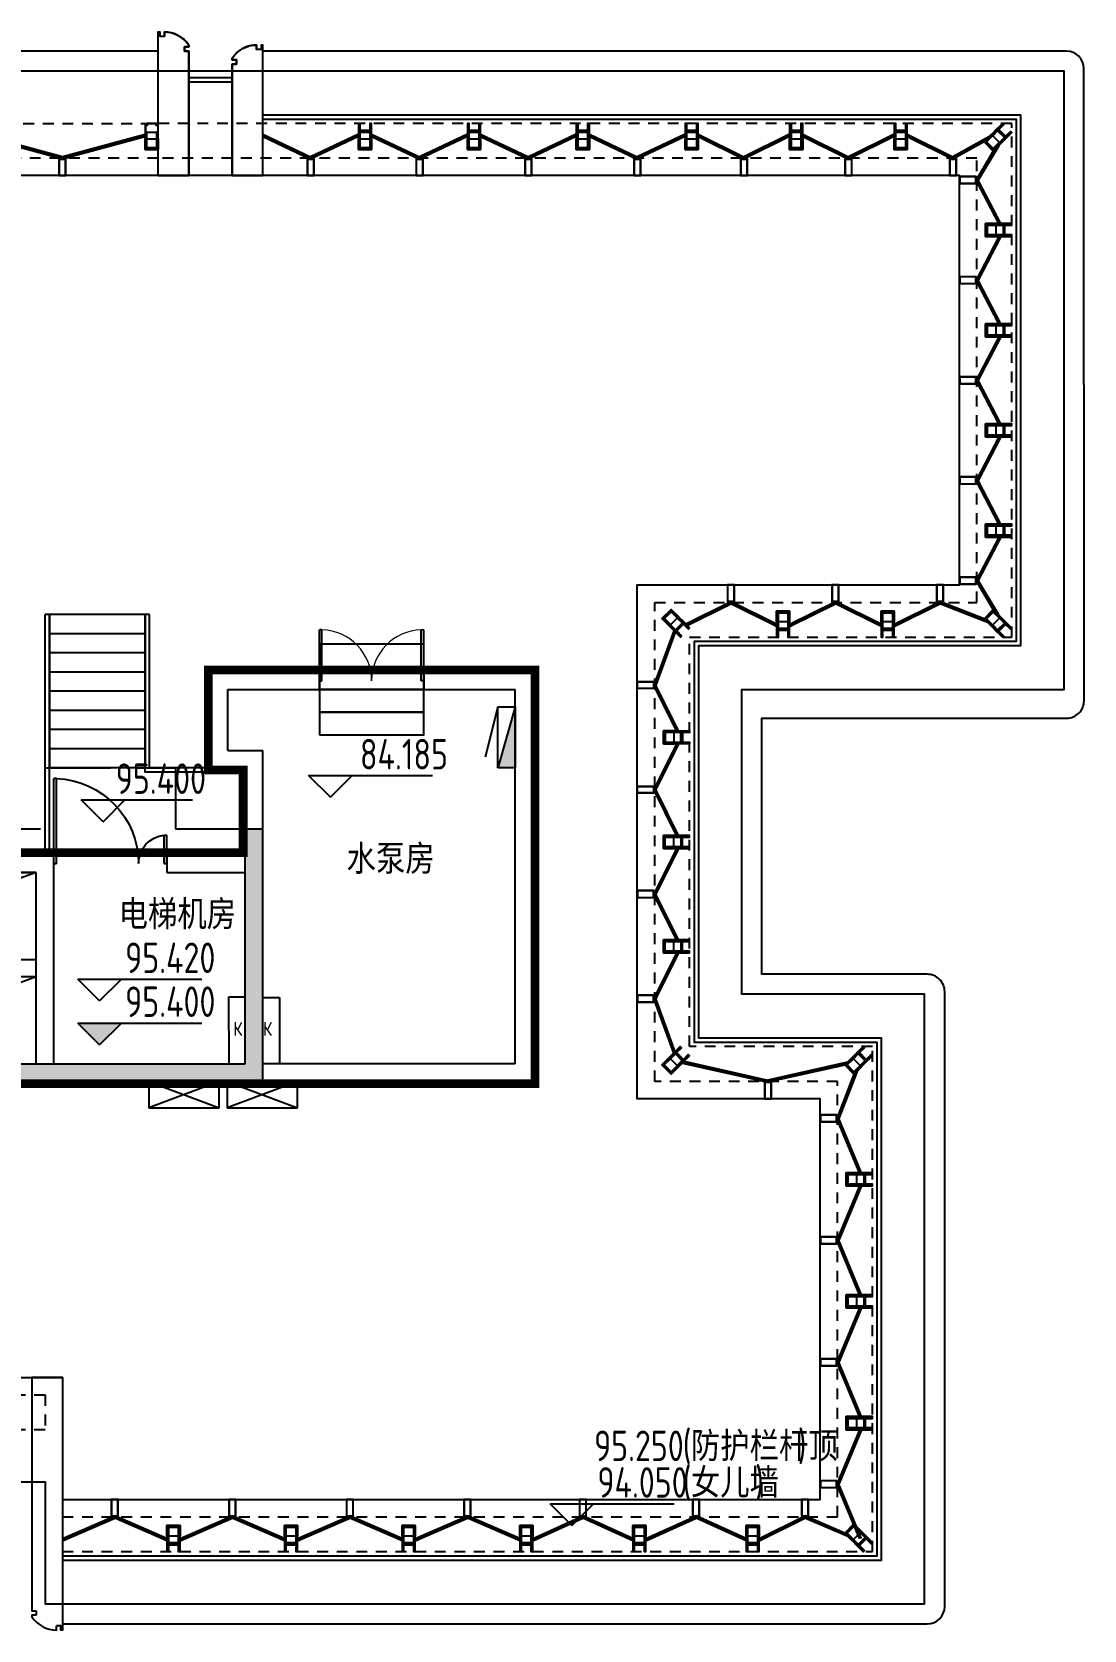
# Model space of a CAD drawing. Extents: x 512858 to 514372, y -232486 to -231710.
# Drawn here: x 513800.7 to 513812.78, y -231914.33 to -231895.98 of the extents above; entities that cross this region are included whole.
import ezdxf

# ---------------------------------------------------------------- set-up
doc = ezdxf.new("R2010")
doc.units = 0
doc.header["$LTSCALE"] = 1000
for name, pattern in [('$0$CONTINOUS', [0]), ('$0$DASH', [0.35, 0.25, -0.1]), ('2#HXT-RF$0$CONTINOUS', [0]), ('2#HXT-RF$0$DASH', [0.35, 0.25, -0.1]), ('CACHE2', [0.1875, 0.125, -0.0625]), ('DASH', [0.35, 0.25, -0.1])]:
    doc.linetypes.add(name, pattern=pattern)
doc.layers.get('0').update_dxf_attribs({"color": 252})
for name, color, linetype in [('$0$A-STAIR', 32, 'Continuous'), ('$0$建-空调', 252, '$0$DASH'), ('2#HXT-RF$0$A-ANNO-100-SYMB', 252, 'Continuous'), ('2#HXT-RF$0$A-ANNO-100-TXT', 252, 'Continuous'), ('2#HXT-RF$0$A-FIRE-DOOR', 252, 'Continuous'), ('2#HXT-RF$0$A-HOLE-E', 252, 'Continuous'), ('2#HXT-RF$0$A-PATT-COLU', 252, 'Continuous'), ('2#HXT-RF$0$A-STAIR', 252, 'Continuous'), ('2#HXT-RF$0$A-STR-CONC-B', 252, 'Continuous'), ('2#HXT-RF$0$A-WALL-S', 252, 'Continuous'), ('2#HXT-RF$0$A-WINDOW', 252, 'Continuous'), ('2#HXT-RF$0$AA-DOOR_FIRE_TEXT', 252, 'Continuous'), ('2#HXT-RF$0$建-空调', 252, '2#HXT-RF$0$DASH'), ('6#-造型-1F（实施版）金属型材-METAL-S', 253, 'Continuous'), ('6#-造型-1F（实施版）门窗', 253, 'Continuous'), ('6#-造型-银白色铝板', 252, 'Continuous'), ('A-ANNO-100-DIM-E', 253, 'Continuous'), ('A-ANNO-100-TXT', 252, 'Continuous'), ('A-DOOR', 252, 'Continuous'), ('A-METAL-E', 253, 'Continuous'), ('A-STR-CONC-E', 253, 'Continuous'), ('A-STR-CONC-H', 253, 'Continuous'), ('A-WALL-S', 252, 'Continuous'), ('AA-家具', 253, 'DASH'), ('PUB_DIM', 252, 'Continuous'), ('PUB_TEXT', 252, 'Continuous'), ('线脚', 253, 'Continuous')]:
    doc.layers.add(name, color=color, linetype=linetype)
doc.layers.add('P-FIRE-FH', color=252, linetype='Continuous', lineweight=25)
doc.layers.add('面积-计容-住宅-1', color=1, linetype='Continuous', lineweight=0)
doc.styles.add('$0$DIM_FONT', font='romand.shx', dxfattribs={"width": 0.7, "bigfont": 'hzfs.shx'})
doc.styles.add('2#HXT-RF$0$DIM_FONT', font='romand.shx', dxfattribs={"width": 0.7, "bigfont": 'hzfs.shx'})
doc.styles.add('2#HXT-RF$0$STANDARD', font='GBENOR', dxfattribs={"bigfont": 'GBCBIG'})
doc.styles.add('TYDG_02', font='TSSDENG.shx', dxfattribs={"width": 0.8, "bigfont": 'hztxt.shx'})

# ---------------------------------------------------------------- blocks, each defined once
blk = doc.blocks.new('2新462#HXT-RF$0$$TWTSYS$00000508')
for p, q in [((-0.5, 0.5), (0.324, 1.224)), ((-0.5, 0.5), (-0.5, -0.5)), ((-0.5, -0.5), (0.5, 0.5)), ((0.5, 0.5), (-0.5, 0.5)), ((0.5, -0.5), (0.5, 0.5)), ((-0.5, -0.5), (0.5, -0.5))]:
    blk.add_line(p, q)
blk.add_solid([(0.5, -0.5), (0.5, 0.5), (-0.5, -0.5)])
blk = doc.blocks.new('2新442#HXT-RF$0$$DorLib2D$00000225')
at = {"color": 0}
for p, q in [((0.475, -0.001), (0.475, 0.752)), ((0.475, 0.752), (0.5, 0.752)), ((0.5, -0.001), (0.5, 0.752)), ((-0.5, 0), (-0.5, 0.252)), ((-0.475, 0.252), (-0.5, 0.252)), ((-0.475, 0), (-0.475, 0.252)), ((-0.475, 0), (-0.5, 0)), ((0.475, -0.001), (0.5, -0.001))]:
    blk.add_line(p, q, dxfattribs=at)
for centre, radius, start, end in [((0.505, -0.002), 0.755, 92.2493, 179.7238), ((-0.501, 0.003), 0.251, 359.7899, 84.0974)]:
    blk.add_arc(centre, radius, start, end, dxfattribs=at)
blk = doc.blocks.new('2新432#HXT-RF$0$$DorLib2D$00000001')
for p, q in [((0.45, 0.975), (0.5, 0.975)), ((0.45, 0), (0.45, 0.975)), ((0.5, 0), (0.5, 0.975)), ((0.5, 0), (0.45, 0))]:
    blk.add_line(p, q)
at = {"lineweight": 13}
blk.add_arc((0.475, 0), 0.975, 91.4693, 180, dxfattribs=at)
blk = doc.blocks.new('2新472#HXT-RF$0$$WINLIB2D$00000001')
at = {"color": 0}
for points in [[(-0.5, 0.5), (-0.5, -0.5)], [(-0.5, 0.5), (0.5, 0.5)], [(0.5, -0.5), (0.5, 0.5)], [(0.5, 0.167), (-0.5, 0.167)], [(0.5, -0.167), (-0.5, -0.167)], [(-0.5, -0.5), (0.5, -0.5)]]:
    blk.add_lwpolyline(points, dxfattribs=at)
blk = doc.blocks.new('2新452#HXT-RF$0$$DorLib2D$00000231')
at = {"color": 0}
for p, q in [((-0.5, 0), (-0.25, 0.433)), ((0.5, 0), (0.25, 0.433))]:
    blk.add_line(p, q, dxfattribs=at)
for centre, start, end in [((-0.5, 0), 0, 60), ((0.5, 0), 120, 180)]:
    blk.add_arc(centre, 0.5, start, end, dxfattribs=at)
blk = doc.blocks.new('2新422#HXT-RF')
at = {"layer": '2#HXT-RF$0$A-PATT-COLU'}
for points in [[(-54712, -20698), (-54712, -20898), (-52412, -20898), (-52412, -20698)], [(-52412, -20698), (-52412, -20898), (-52062, -20898), (-52262, -20698)], [(-52262, -20698), (-52062, -20898), (-52062, -20698)], [(-58162, -25698), (-57962, -25498), (-57962, -23098), (-58162, -23098)], [(-55862, -23098), (-55662, -23298), (-55562, -23298), (-55562, -23098)], [(-55795, -25598), (-55662, -25598), (-55662, -23298), (-55862, -23098), (-55862, -25498)], [(-54462, -23298), (-54132, -23298), (-54132, -23098), (-54462, -23098)], [(-54132, -23098), (-54132, -23298), (-49562, -23298), (-49562, -23098)], [(-48462, -23298), (-48362, -23298), (-48162, -23098), (-48462, -23098)], [(-48362, -23498), (-48162, -23498), (-48162, -23098), (-48362, -23298)], [(-45062, -23498), (-44862, -23498), (-44862, -23098), (-45062, -23098)], [(-48362, -25998), (-48162, -25798), (-48162, -23498), (-48362, -23498)], [(-45062, -25798), (-44862, -25998), (-44862, -23498), (-45062, -23498)], [(-57962, -25498), (-58162, -25698), (-55862, -25698), (-55795, -25598), (-55862, -25498)], [(-55862, -25898), (-55662, -25898), (-55662, -25598), (-55795, -25598), (-55862, -25698)], [(-54462, -25998), (-49712, -25998), (-49712, -25798), (-54462, -25798)], [(-49712, -25798), (-49712, -25998), (-49562, -25998), (-49562, -25798)], [(-48162, -25798), (-48362, -25998), (-47362, -25998), (-47362, -25798)], [(-47362, -25798), (-47362, -25998), (-44862, -25998), (-45062, -25798)], [(-55662, -25998), (-55662, -25898), (-55862, -25898), (-55862, -25998)]]:
    blk.add_hatch(color=256, dxfattribs=at).paths.add_polyline_path(points)
at = {"layer": '2#HXT-RF$0$A-ANNO-100-SYMB'}
for points in [[(-49582, -23898, 0, 0, 0), (-53872, -23898, 0, 80, 0), (-53572, -23898, 0, 0, 0)], [(-54262, -25198, 0, 0, 0), (-49972, -25198, 0, 80, 0), (-50272, -25198, 0, 0, 0)]]:
    blk.add_lwpolyline(points, format="xyseb", dxfattribs=at)
at = {"layer": '2#HXT-RF$0$A-FIRE-DOOR'}
for p, q in [((-54162, -21698), (-53162, -21698)), ((-54162, -21898), (-53162, -21898)), ((-56662, -23098), (-57962, -23098)), ((-47262, -23398), (-45962, -23398))]:
    blk.add_line(p, q, dxfattribs=at)
at = {"layer": '2#HXT-RF$0$A-HOLE-E'}
for points in [[(-54512, -21698), (-54262, -21698), (-54262, -20898), (-54512, -20898)], [(-53612, -21098), (-53312, -21098), (-53312, -20898), (-53612, -20898)], [(-52712, -21698), (-52512, -21698), (-52512, -20898), (-52712, -20898)], [(-52312, -21698), (-50512, -21698), (-50512, -20898), (-52312, -20898)], [(-47462, -23598), (-48162, -23598), (-48162, -24598), (-47462, -24598)], [(-47462, -24798), (-48162, -24798), (-48162, -25798), (-47462, -25798)]]:
    blk.add_lwpolyline(points, close=True, dxfattribs=at)
for points in [[(-54262, -20898), (-54427, -20995), (-54512, -21698)], [(-53312, -20898), (-53556, -20953), (-53612, -21098)], [(-52512, -20898), (-52651, -20968), (-52712, -21698)], [(-50512, -20898), (-52138, -21097), (-52312, -21698)], [(-47462, -23598), (-47984, -23789), (-48162, -24598)], [(-47462, -24798), (-47984, -24989), (-48162, -25798)]]:
    blk.add_lwpolyline(points, dxfattribs=at)
at = {"layer": '2#HXT-RF$0$A-STAIR'}
for p, q in [((-58112, -20138), (-58112, -21898)), ((-57012, -20138), (-58112, -20138)), ((-57012, -20138), (-57012, -21898)), ((-57012, -20358), (-58112, -20358)), ((-57012, -20578), (-58112, -20578)), ((-47312, -20638), (-47312, -22398)), ((-46212, -20638), (-47312, -20638)), ((-46212, -20638), (-46212, -22398)), ((-57012, -20798), (-58112, -20798)), ((-46212, -20858), (-47312, -20858)), ((-57012, -21018), (-58112, -21018)), ((-46212, -21078), (-47312, -21078)), ((-57012, -21238), (-58112, -21238)), ((-57012, -21458), (-58112, -21458)), ((-46212, -21298), (-47312, -21298)), ((-46212, -21518), (-47312, -21518)), ((-57012, -21678), (-58112, -21678)), ((-46212, -21738), (-47312, -21738)), ((-57012, -21898), (-58112, -21898)), ((-46212, -21958), (-47312, -21958)), ((-46212, -22178), (-47312, -22178)), ((-46212, -22398), (-47312, -22398)), ((-55662, -23298), (-55662, -23818)), ((-54232, -23298), (-55662, -23298)), ((-54232, -23298), (-54232, -23818)), ((-54132, -23298), (-49712, -23298)), ((-54132, -23298), (-54132, -24438)), ((-53872, -23298), (-53872, -24438)), ((-53612, -23298), (-53612, -24438)), ((-53352, -23298), (-53352, -24438)), ((-53092, -23298), (-53092, -24438)), ((-52832, -23298), (-52832, -24438)), ((-52572, -23298), (-52572, -24438)), ((-52312, -23298), (-52312, -24438)), ((-52052, -23298), (-52052, -24438)), ((-51792, -23298), (-51792, -24438)), ((-51532, -23298), (-51532, -24438)), ((-51272, -23298), (-51272, -24438)), ((-51012, -23298), (-51012, -24438)), ((-50752, -23298), (-50752, -24438)), ((-50492, -23298), (-50492, -24438)), ((-50232, -23298), (-50232, -24438)), ((-49972, -23298), (-49972, -24438)), ((-49712, -23298), (-49712, -24438)), ((-54232, -23558), (-55662, -23558)), ((-54232, -23818), (-55662, -23818)), ((-54132, -24438), (-54132, -24498)), ((-54132, -24438), (-49712, -24438)), ((-54132, -24438), (-54132, -24498)), ((-54132, -24498), (-49712, -24498)), ((-54132, -24498), (-49712, -24498)), ((-49712, -24438), (-49712, -24498)), ((-49712, -24438), (-49712, -24498)), ((-49712, -24598), (-54132, -24598)), ((-54132, -24658), (-54132, -24598)), ((-49712, -24598), (-54132, -24598)), ((-54132, -24658), (-54132, -24598)), ((-54132, -25798), (-54132, -24658)), ((-49712, -24658), (-54132, -24658)), ((-53872, -25798), (-53872, -24658)), ((-53612, -25798), (-53612, -24658)), ((-53352, -25798), (-53352, -24658)), ((-53092, -25798), (-53092, -24658)), ((-52832, -25798), (-52832, -24658)), ((-52572, -25798), (-52572, -24658)), ((-52312, -25798), (-52312, -24658)), ((-52052, -25798), (-52052, -24658)), ((-51792, -25798), (-51792, -24658)), ((-51532, -25798), (-51532, -24658)), ((-51272, -25798), (-51272, -24658)), ((-51012, -25798), (-51012, -24658)), ((-50752, -25798), (-50752, -24658)), ((-50492, -25798), (-50492, -24658)), ((-50232, -25798), (-50232, -24658)), ((-49972, -25798), (-49972, -24658)), ((-49712, -24658), (-49712, -24598)), ((-49712, -24658), (-49712, -24598)), ((-49712, -25798), (-49712, -24658)), ((-49612, -25278), (-49612, -25798)), ((-48362, -25278), (-49612, -25278)), ((-48362, -25278), (-48362, -25798)), ((-48362, -25538), (-49612, -25538)), ((-49712, -25798), (-54132, -25798)), ((-48362, -25798), (-49612, -25798))]:
    blk.add_line(p, q, dxfattribs=at)
for points in [[(-58162, -23098), (-58162, -20138), (-58112, -20138), (-58112, -23098)], [(-55912, -23098), (-55912, -21948), (-57012, -21948), (-57012, -20138)], [(-56962, -20138), (-57012, -20138)], [(-55862, -23098), (-55862, -21898), (-56962, -21898), (-56962, -20138)], [(-47362, -23398), (-47362, -22198), (-47362, -22198), (-47362, -20638)], [(-47312, -20638), (-47362, -20638)], [(-47312, -23398), (-47312, -22248), (-47312, -22248), (-47312, -20638)], [(-45112, -23398), (-45112, -22448), (-46212, -22448), (-46212, -20638)], [(-46162, -20638), (-46212, -20638)], [(-45062, -23398), (-45062, -22398), (-46162, -22398), (-46162, -20638)]]:
    blk.add_lwpolyline(points, dxfattribs=at)
for points in [[(-55862, -21898), (-58162, -21898), (-58162, -23098), (-55862, -23098)], [(-54232, -23098), (-55662, -23098), (-55662, -22838), (-54232, -22838)], [(-54462, -23298), (-55562, -23298), (-55562, -23098), (-54462, -23098)], [(-48362, -25998), (-49562, -25998), (-49562, -25798), (-48362, -25798)], [(-48362, -26258), (-49562, -26258), (-49562, -25998), (-48362, -25998)]]:
    blk.add_lwpolyline(points, close=True, dxfattribs=at)
at = {"layer": '2#HXT-RF$0$A-STR-CONC-B'}
for p, q in [((-54712, -20698), (-52412, -20698)), ((-52412, -20698), (-52262, -20698)), ((-52262, -20698), (-52262, -20698)), ((-52262, -20698), (-52062, -20698)), ((-52062, -20898), (-52062, -20698)), ((-54712, -20898), (-52412, -20898)), ((-52412, -20898), (-52062, -20898)), ((-58162, -25698), (-58162, -23098)), ((-58162, -23098), (-57962, -23098)), ((-57962, -25498), (-57962, -23098)), ((-55862, -23098), (-55562, -23098)), ((-55862, -25498), (-55862, -23098)), ((-55562, -23098), (-55562, -23298)), ((-54462, -23098), (-54132, -23098)), ((-54462, -23098), (-54462, -23298)), ((-54132, -23098), (-49562, -23098)), ((-49562, -23098), (-49562, -23298)), ((-48462, -23098), (-48162, -23098)), ((-48462, -23098), (-48462, -23298)), ((-48162, -23498), (-48162, -23098)), ((-45062, -23498), (-45062, -23098)), ((-45062, -23098), (-44862, -23098)), ((-44862, -23498), (-44862, -23098)), ((-55662, -23298), (-55562, -23298)), ((-55662, -25598), (-55662, -23298)), ((-54462, -23298), (-54132, -23298)), ((-54132, -23298), (-49562, -23298)), ((-48462, -23298), (-48362, -23298)), ((-48362, -23498), (-48362, -23298)), ((-48362, -25998), (-48362, -23498)), ((-48162, -25798), (-48162, -23498)), ((-45062, -25798), (-45062, -23498)), ((-44862, -25998), (-44862, -23498)), ((-57962, -25498), (-55862, -25498)), ((-55662, -25898), (-55662, -25598)), ((-58162, -25698), (-55862, -25698)), ((-55862, -25898), (-55862, -25698)), ((-54462, -25798), (-49712, -25798)), ((-54462, -25798), (-54462, -25998)), ((-49712, -25798), (-49562, -25798)), ((-49562, -25798), (-49562, -25998)), ((-48162, -25798), (-47362, -25798)), ((-47362, -25798), (-45062, -25798)), ((-55862, -25998), (-55862, -25898)), ((-55862, -25998), (-55662, -25998)), ((-55662, -25998), (-55662, -25898)), ((-54462, -25998), (-49712, -25998)), ((-49712, -25998), (-49562, -25998)), ((-48362, -25998), (-47362, -25998)), ((-47362, -25998), (-44862, -25998))]:
    blk.add_line(p, q, dxfattribs=at)
at = {"layer": '2#HXT-RF$0$A-WALL-S'}
for p, q in [((-52062, -20698), (-50312, -20698)), ((-50312, -21898), (-50312, -20698)), ((-54712, -21898), (-54712, -20898)), ((-54512, -21698), (-54512, -20898)), ((-52512, -21698), (-52512, -20898)), ((-52312, -21698), (-52312, -20898)), ((-52062, -20898), (-50512, -20898)), ((-50512, -21698), (-50512, -20898)), ((-54162, -21698), (-54512, -21698)), ((-54162, -21898), (-54162, -21698)), ((-52512, -21698), (-53162, -21698)), ((-53162, -21698), (-53162, -21898)), ((-52312, -21698), (-50512, -21698)), ((-54712, -21898), (-54162, -21898)), ((-53162, -21898), (-52412, -21898)), ((-52412, -21898), (-50312, -21898)), ((-57962, -23098), (-57962, -23298)), ((-55862, -23098), (-56662, -23098)), ((-56662, -23098), (-56662, -23298)), ((-55562, -23298), (-55562, -23098)), ((-54462, -23298), (-54462, -23098)), ((-49562, -23298), (-49562, -23098)), ((-48462, -23098), (-48462, -23098)), ((-48462, -23098), (-48462, -23298)), ((-56662, -23298), (-55862, -23298)), ((-54232, -24598), (-54232, -23298)), ((-54132, -24498), (-54132, -23298)), ((-48462, -23298), (-48462, -23298)), ((-48162, -23398), (-47362, -23398)), ((-47262, -23398), (-47362, -23398)), ((-47262, -23598), (-47262, -23398)), ((-45062, -23398), (-45962, -23398)), ((-45962, -23398), (-45962, -23598)), ((-48162, -23598), (-47462, -23598)), ((-47462, -25798), (-47462, -23598)), ((-47262, -25798), (-47262, -23598)), ((-45962, -23598), (-45062, -23598)), ((-54132, -24498), (-49612, -24498)), ((-49612, -25798), (-49612, -24498)), ((-54232, -24598), (-49712, -24598)), ((-49712, -25798), (-49712, -24598)), ((-55462, -25798), (-55662, -25798)), ((-55462, -25998), (-55462, -25798)), ((-54462, -25798), (-54462, -25798)), ((-54462, -25798), (-54462, -25998)), ((-49562, -25998), (-49562, -25798)), ((-48362, -25998), (-48362, -25798)), ((-55662, -25998), (-55462, -25998)), ((-54462, -25998), (-54462, -25998))]:
    blk.add_line(p, q, dxfattribs=at)
at = {"layer": '2#HXT-RF$0$AA-DOOR_FIRE_TEXT'}
for points in [[(-55462, -25398), (-55662, -25398), (-55662, -25598), (-55462, -25598)], [(-55462, -25598), (-55662, -25598), (-55662, -25798), (-55462, -25798)]]:
    blk.add_lwpolyline(points, close=True, dxfattribs=at)
for centre in [(-55562, -25498), (-55562, -25698)]:
    blk.add_circle(centre, 50, dxfattribs=at)
at = {"layer": '2#HXT-RF$0$建-空调', "color": 1, "ltscale": 10}
for points in [[(-57962, -25498), (-57771, -25498), (-57771, -24732), (-57962, -24732)], [(-45253, -25798), (-45062, -25798), (-45062, -25032), (-45254, -25032)]]:
    blk.add_lwpolyline(points, close=True, dxfattribs=at)
at = {"layer": '2#HXT-RF$0$A-FIRE-DOOR', "zscale": 200}
for name, p, xscale, yscale, rotation in [('2新452#HXT-RF$0$$DorLib2D$00000231', (-53662, -21798), 1000, -1000, 2.2739e-12), ('2新442#HXT-RF$0$$DorLib2D$00000225', (-57312, -23198), 1300.000000001113, -1300.000000001113, 180)]:
    blk.add_blockref(name, p, dxfattribs=dict(at, xscale=xscale, yscale=yscale, rotation=rotation))
for name, p, xscale, yscale in [('2新432#HXT-RF$0$$DorLib2D$00000001', (-55012, -23198), -1100, 1100), ('2新442#HXT-RF$0$$DorLib2D$00000225', (-46612, -23498), -1300.000000000873, 1300.000000000873), ('2新432#HXT-RF$0$$DorLib2D$00000001', (-48962, -25898), 1200, -1200)]:
    blk.add_blockref(name, p, dxfattribs=dict(at, xscale=xscale, yscale=yscale))
at = {"layer": '2#HXT-RF$0$A-WINDOW', "xscale": -1099.939329064553, "yscale": -200, "zscale": 200}
blk.add_blockref('2新472#HXT-RF$0$$WINLIB2D$00000001', (-49012, -23198), dxfattribs=at)
at = {"layer": '2#HXT-RF$0$A-WINDOW', "xscale": 1000, "yscale": 200, "zscale": 200, "rotation": 180.0000000000013}
blk.add_blockref('2新472#HXT-RF$0$$WINLIB2D$00000001', (-54962, -25898), dxfattribs=at)
at = {"layer": '2#HXT-RF$0$AA-DOOR_FIRE_TEXT', "xscale": 700.0000000000001, "yscale": 200.0000000000001, "zscale": 700.0000000000001, "rotation": 270}
blk.add_blockref('2新462#HXT-RF$0$$TWTSYS$00000508', (-55562, -25048), dxfattribs=at)
at = {"color": 1, "linetype": '2#HXT-RF$0$CONTINOUS', "style": '2#HXT-RF$0$DIM_FONT', "text_generation_flag": 4, "width": 0.8}
for p in [(-57903, -25019), (-45195, -25319)]:
    blk.add_text('K', height=151, rotation=359.771, dxfattribs=at).set_placement(p)
at = {"layer": '2#HXT-RF$0$A-ANNO-100-TXT', "color": 7, "style": '2#HXT-RF$0$STANDARD'}
for p in [(-49512, -24073), (-54522, -25373)]:
    blk.add_text('下', height=338, dxfattribs=at).set_placement(p)
blk = doc.blocks.new('2新11$TWTSYS$00000508')
for p, q in [((-0.5, 0.5), (0.324, 1.224)), ((-0.5, 0.5), (-0.5, -0.5)), ((-0.5, -0.5), (0.5, 0.5)), ((0.5, 0.5), (-0.5, 0.5)), ((0.5, -0.5), (0.5, 0.5)), ((-0.5, -0.5), (0.5, -0.5))]:
    blk.add_line(p, q)
blk.add_solid([(0.5, -0.5), (0.5, 0.5), (-0.5, -0.5)])
blk = doc.blocks.new('2新161a-fsefsfsfsf')
at = {"layer": '6#-造型-银白色铝板'}
blk.add_lwpolyline([(-53941, 66063), (-53791, 66063), (-53791, 65863), (-53811, 65863), (-53811, 65943), (-53921, 65943), (-53921, 65863), (-53941, 65863)], close=True, dxfattribs=at)
for points in [[(-53941, 65941), (-53941, 66063), (-53791, 66063), (-53791, 65941)], [(-53791, 65941), (-53791, 66063), (-53941, 66063), (-53941, 65941)], [(-53793, 65943), (-53793, 66061), (-53938, 66061), (-53938, 65943)], [(-53921, 66043), (-53938, 66061)], [(-53811, 66043), (-53793, 66061)], [(-53921, 65941), (-53941, 65941)], [(-53791, 65897), (-53791, 65763), (-53811, 65763), (-53811, 65843), (-53921, 65843), (-53921, 65763), (-53941, 65763), (-53941, 65897)], [(-53921, 65941), (-53921, 65943), (-53938, 65943)], [(-53793, 65941), (-53793, 65766), (-53808, 65766), (-53808, 65846), (-53923, 65846), (-53923, 65766), (-53938, 65766), (-53938, 65941)], [(-53811, 65941), (-53811, 66043), (-53921, 66043), (-53921, 65941)], [(-53811, 65941), (-53811, 65943), (-53793, 65943)], [(-53811, 65941), (-53791, 65941)], [(-53938, 65863), (-53793, 65863)]]:
    blk.add_lwpolyline(points, dxfattribs=at)
blk = doc.blocks.new('2新162a-fsfgesfsfsf')
at = {"layer": '6#-造型-银白色铝板'}
for points in [[(-54486, 66363), (-54406, 66363), (-54406, 66173), (-54486, 66173)], [(-54483, 66360), (-54409, 66360), (-54409, 66176), (-54483, 66176)]]:
    blk.add_lwpolyline(points, close=True, dxfattribs=at)
blk = doc.blocks.new('2新158a-dewfergsfsfsfs')
at = {"layer": '6#-造型-银白色铝板'}
blk.add_lwpolyline([(-53941, 66063), (-53791, 66063), (-53791, 65863), (-53811, 65863), (-53811, 65943), (-53921, 65943), (-53921, 65863), (-53941, 65863)], close=True, dxfattribs=at)
for points in [[(-53941, 65941), (-53941, 66063), (-53791, 66063), (-53791, 65941)], [(-53791, 65941), (-53791, 66063), (-53941, 66063), (-53941, 65941)], [(-53793, 65943), (-53793, 66061), (-53938, 66061), (-53938, 65943)], [(-53921, 66043), (-53938, 66061)], [(-53811, 66043), (-53793, 66061)], [(-53921, 65941), (-53941, 65941)], [(-53791, 65897), (-53791, 65783), (-53811, 65783), (-53811, 65763), (-53921, 65763), (-53921, 65783), (-53941, 65783), (-53941, 65897)], [(-53921, 65941), (-53921, 65943), (-53938, 65943)], [(-53793, 65941), (-53793, 65786), (-53813, 65786), (-53813, 65766), (-53918, 65766), (-53918, 65786), (-53938, 65786), (-53938, 65941)], [(-53811, 65941), (-53811, 66043), (-53921, 66043), (-53921, 65941)], [(-53811, 65941), (-53811, 65943), (-53793, 65943)], [(-53811, 65941), (-53791, 65941)], [(-53938, 65863), (-53793, 65863)]]:
    blk.add_lwpolyline(points, dxfattribs=at)
blk = doc.blocks.new('*U578')
at = {"layer": '6#-造型-1F（实施版）金属型材-METAL-S'}
for points in [[(950, 350), (-550, 350), (-550, 330), (-500, 330), (-500, 280)], [(-330, 50), (-380, 50)]]:
    blk.add_lwpolyline(points, dxfattribs=at)
at = {"layer": '6#-造型-1F（实施版）金属型材-METAL-S', "color": 61}
blk.add_lwpolyline([(-380, 50), (-380, 0), (-400, 0, -0.247534), (-550, 280), (-500, 280)], format="xyb", dxfattribs=at)
blk.add_lwpolyline([(950, 350), (950, 0), (-330, 0), (-330, 50)], dxfattribs=at)
blk = doc.blocks.new('*U579')
at = {"layer": '6#-造型-1F（实施版）金属型材-METAL-S'}
for points in [[(1100, 350), (-550, 350), (-550, 330), (-500, 330), (-500, 280)], [(-330, 50), (-380, 50)]]:
    blk.add_lwpolyline(points, dxfattribs=at)
at = {"layer": '6#-造型-1F（实施版）金属型材-METAL-S', "color": 61}
blk.add_lwpolyline([(-380, 50), (-380, 0), (-400, 0, -0.247534), (-550, 280), (-500, 280)], format="xyb", dxfattribs=at)
blk.add_lwpolyline([(1100, 350), (1100, 0), (-330, 0), (-330, 50)], dxfattribs=at)
blk = doc.blocks.new('*U581')
at = {"layer": '6#-造型-1F（实施版）金属型材-METAL-S'}
for points in [[(2350, 350), (-550, 350), (-550, 330), (-500, 330), (-500, 280)], [(-330, 50), (-380, 50)]]:
    blk.add_lwpolyline(points, dxfattribs=at)
at = {"layer": '6#-造型-1F（实施版）金属型材-METAL-S', "color": 61}
blk.add_lwpolyline([(-380, 50), (-380, 0), (-400, 0, -0.247534), (-550, 280), (-500, 280)], format="xyb", dxfattribs=at)
blk.add_lwpolyline([(2350, 350), (2350, 0), (-330, 0), (-330, 50)], dxfattribs=at)
blk = doc.blocks.new('2新74A$C40527E7E')
at = {"layer": '6#-造型-1F（实施版）金属型材-METAL-S'}
for points in [[(23200, 17730), (-130, 17730, 0.414214), (-330, 17530), (-330, 4070, 0.414214), (-130, 3870), (7270, 3870), (7270, 1270, 0.414218), (7470, 1070), (21200, 1070)], [(22100, -330), (32030, -330, 0.41421), (32230, -130), (32230, 6930, 0.414234), (32030, 7130), (30130, 7130), (30130, 10070), (33630, 10070, 0.414229), (33830, 10270), (33829, 17530, 0.414198), (33629, 17730), (24400, 17730)]]:
    blk.add_lwpolyline(points, format="xyb", dxfattribs=at)
at = {"layer": '6#-造型-1F（实施版）门窗'}
for p, q in [((29227, 6121), (30199, 5903)), ((31099, 6105), (30200, 5903))]:
    blk.add_line(p, q, dxfattribs=at)
for points in [[(23050, 16771), (22100, 16515), (21150, 16771)], [(23050, 16759), (22100, 16502), (21150, 16759)], [(23050, 16746), (22100, 16490), (21150, 16746)], [(24400, 16775), (24950, 16515)], [(25500, 16763), (24950, 16503), (24400, 16763)], [(24400, 16750), (24950, 16490)], [(25500, 16775), (24950, 16515)], [(25500, 16750), (24950, 16490)], [(25650, 16775), (26200, 16515)], [(26750, 16763), (26200, 16503), (25650, 16763)], [(25650, 16750), (26200, 16490)], [(26750, 16775), (26200, 16515)], [(26750, 16750), (26200, 16490)], [(26900, 16775), (27450, 16515)], [(28000, 16763), (27450, 16503), (26900, 16763)], [(26900, 16750), (27450, 16490)], [(28000, 16775), (27450, 16515)], [(28000, 16750), (27450, 16490)], [(28150, 16775), (28700, 16515)], [(29250, 16763), (28700, 16503), (28150, 16763)], [(28150, 16750), (28700, 16490)], [(29250, 16775), (28700, 16515)], [(29250, 16750), (28700, 16490)], [(29400, 16775), (29925, 16515)], [(30450, 16763), (29925, 16503), (29400, 16763)], [(29400, 16750), (29925, 16490)], [(30450, 16775), (29925, 16515)], [(30450, 16750), (29925, 16490)], [(30600, 16775), (31125, 16515)], [(31650, 16763), (31125, 16503), (30600, 16763)], [(30600, 16750), (31125, 16490)], [(31650, 16775), (31125, 16515)], [(31650, 16750), (31125, 16490)], [(31800, 16775), (32325, 16515)], [(32711, 16717), (32325, 16503), (31800, 16763)], [(31800, 16750), (32325, 16490)], [(32738, 16744), (32325, 16515)], [(32682, 16688), (32325, 16490)], [(32788, 16582), (32590, 16250)], [(32863, 15750), (32603, 16250), (32820, 16614)], [(32850, 16644), (32615, 16250)], [(32850, 15750), (32590, 16250)], [(32875, 15750), (32615, 16250)], [(32850, 15600), (32590, 15100)], [(32863, 14600), (32603, 15100), (32863, 15600)], [(32875, 15600), (32615, 15100)], [(32850, 14600), (32590, 15100)], [(32875, 14600), (32615, 15100)], [(32850, 14450), (32590, 13950)], [(32863, 13450), (32603, 13950), (32863, 14450)], [(32875, 14450), (32615, 13950)], [(32850, 13450), (32590, 13950)], [(32875, 13450), (32615, 13950)], [(32850, 13300), (32590, 12800)], [(32863, 12300), (32603, 12800), (32863, 13300)], [(32875, 13300), (32615, 12800)], [(32850, 12300), (32590, 12800)], [(32875, 12300), (32615, 12800)], [(32850, 12150), (32590, 11650)], [(32820, 11286), (32603, 11650), (32863, 12150)], [(32875, 12150), (32615, 11650)], [(32788, 11318), (32590, 11650)], [(32850, 11256), (32615, 11650)], [(29256, 11153), (29775, 11410)], [(29265, 11144), (29775, 11397), (30300, 11137)], [(29273, 11136), (29775, 11385)], [(30300, 11150), (29775, 11410)], [(30300, 11125), (29775, 11385)], [(30450, 11150), (30975, 11410)], [(30450, 11137), (30975, 11397), (31500, 11137)], [(30450, 11125), (30975, 11385)], [(31500, 11150), (30975, 11410)], [(31500, 11125), (30975, 11385)], [(31650, 11150), (32175, 11410)], [(31650, 11137), (32175, 11397), (32703, 11191)], [(31650, 11125), (32175, 11385)], [(32682, 11212), (32175, 11410)], [(32723, 11171), (32175, 11385)], [(29119, 11075), (28890, 10450)], [(29128, 11066), (28903, 10450), (29163, 9925)], [(29136, 11059), (28915, 10450)], [(29150, 9925), (28890, 10450)], [(29175, 9925), (28915, 10450)], [(29150, 9775), (28890, 9250)], [(29163, 9775), (28903, 9250), (29163, 8725)], [(29175, 9775), (28915, 9250)], [(29150, 8725), (28890, 9250)], [(29175, 8725), (28915, 9250)], [(29150, 8575), (28890, 8050)], [(29163, 7525), (28903, 8050), (29163, 8575)], [(29175, 8575), (28915, 8050)], [(29150, 7525), (28890, 8050)], [(29175, 7525), (28915, 8050)], [(29150, 7375), (28890, 6850)], [(29128, 6234), (28903, 6850), (29163, 7375)], [(29175, 7375), (28915, 6850)], [(29119, 6225), (28890, 6850)], [(29136, 6241), (28915, 6850)], [(29217, 6111), (30200, 5890)], [(29237, 6131), (30200, 5915)], [(31114, 6120), (30200, 5915)], [(31082, 6088), (30200, 5890)], [(31188, 5982), (30990, 5475)], [(31263, 4850), (31003, 5475), (31209, 6003)], [(31229, 6023), (31015, 5475)], [(31250, 4850), (30990, 5475)], [(31275, 4850), (31015, 5475)], [(31250, 4700), (30990, 4075)], [(31263, 3450), (31003, 4075), (31263, 4700)], [(31275, 4700), (31015, 4075)], [(31250, 3450), (30990, 4075)], [(31275, 3450), (31015, 4075)], [(31250, 3300), (30990, 2675)], [(31263, 2050), (31003, 2675), (31263, 3300)], [(31275, 3300), (31015, 2675)], [(31250, 2050), (30990, 2675)], [(31275, 2050), (31015, 2675)], [(31250, 1900), (30990, 1275)], [(31263, 650), (31003, 1275), (31263, 1900)], [(31275, 1900), (31015, 1275)], [(31250, 650), (30990, 1275)], [(31275, 650), (31015, 1275)], [(22100, 650), (22700, 910)], [(22100, 637), (22700, 897), (23300, 637)], [(22100, 625), (22700, 885)], [(23300, 650), (22700, 910)], [(23300, 625), (22700, 885)], [(23450, 650), (24050, 910)], [(23450, 637), (24050, 897), (24650, 637)], [(23450, 625), (24050, 885)], [(24650, 650), (24050, 910)], [(24650, 625), (24050, 885)], [(24800, 650), (25400, 910)], [(24800, 637), (25400, 897), (26000, 637)], [(24800, 625), (25400, 885)], [(26000, 650), (25400, 910)], [(26000, 625), (25400, 885)], [(26150, 650), (26750, 910)], [(26150, 637), (26750, 897), (27350, 637)], [(26150, 625), (26750, 885)], [(27350, 650), (26750, 910)], [(27350, 625), (26750, 885)], [(27500, 650), (28075, 910)], [(27500, 637), (28075, 897), (28650, 637)], [(27500, 625), (28075, 885)], [(28650, 650), (28075, 910)], [(28650, 625), (28075, 885)], [(28800, 650), (29375, 910)], [(28800, 637), (29375, 897), (29950, 637)], [(28800, 625), (29375, 885)], [(29950, 650), (29375, 910)], [(29950, 625), (29375, 885)], [(30100, 650), (30625, 910)], [(30100, 637), (30625, 897), (31101, 693)], [(30100, 625), (30625, 885)], [(31082, 712), (30625, 910)], [(31119, 675), (30625, 885)]]:
    blk.add_lwpolyline(points, dxfattribs=at)
at = {"layer": 'A-STR-CONC-E'}
for points in [[(23200, 17500), (-100, 17500), (-100, 4100), (7500, 4100), (7500, 1300), (21900, 1300), (21900, -100), (32000, -100), (32000, 6900), (29900, 6900), (29900, 10400), (33600, 10400), (33600, 17500), (23200, 17500)], [(23200, 16300), (1100, 16300), (1100, 5300), (8700, 5300), (8700, 2500), (22100, 2500), (22100, 1100), (30800, 1100), (30800, 5700), (28700, 5700), (28700, 11600), (32400, 11600), (32400, 16300), (24400, 16300)]]:
    blk.add_lwpolyline(points, dxfattribs=at)
at = {"layer": 'A-STR-CONC-H', "linetype": 'CACHE2'}
for points in [[(23200, 16500), (900, 16500), (900, 5100), (8500, 5100), (8500, 2300), (21900, 2300), (21900, 1900), (8100, 1900), (8100, 4700), (500, 4700), (500, 16900), (23200, 16900)], [(22100, 500), (31400, 500), (31400, 6300), (29300, 6300), (29300, 11000), (33000, 11000), (33000, 16900), (23200, 16900)], [(22100, 900), (31000, 900), (31000, 5900), (28900, 5900), (28900, 11400), (32600, 11400), (32600, 16500), (23200, 16500)]]:
    blk.add_lwpolyline(points, dxfattribs=at)
at = {"layer": '线脚'}
blk.add_lwpolyline([(23550, 17800), (23550, 17780), (23500, 17780), (23500, 17730), (23550, 17730), (23550, 16300), (23200, 16300), (23200, 17950), (23220, 17950), (23220, 17900), (23270, 17900), (23270, 17950, -0.097374), (23398, 17924, -0.097374), (23508, 17851, -0.024265), (23530, 17826, -0.024265), (23550, 17800), (23550, 17780)], format="xyb", dxfattribs=at)
blk.add_lwpolyline([(24050, 16300), (24400, 16300), (24400, 17800), (24380, 17800), (24380, 17750), (24330, 17750), (24330, 17800, 0.097374), (24201, 17774, 0.097374), (24092, 17701, 0.024265), (24070, 17676, 0.024265), (24050, 17650), (24050, 17630), (24100, 17630), (24100, 17580), (24050, 17580)], format="xyb", close=True, dxfattribs=at)
at = {"xscale": -1, "rotation": 89.99992145161198}
blk.add_blockref('*U579', (23550, 17400), dxfattribs=at)
at = {"rotation": 269.999921451612}
blk.add_blockref('*U578', (24050, 17250), dxfattribs=at)
at = {"layer": '6#-造型-1F（实施版）门窗', "xscale": -0.9999999999999999, "rotation": 270.000078548388}
blk.add_blockref('*U581', (21750, 150), dxfattribs=at)
at = {"layer": 'PUB_DIM'}
for name, p, xscale, rotation in [('2新158a-dewfergsfsfsfs', (76991, 82663), -1, 180), ('2新161a-fsefsfsfsf', (79441, 82663), -1, 180), ('2新161a-fsefsfsfsf', (80691, 82663), -1, 180), ('2新161a-fsefsfsfsf', (81941, 82663), -1, 180), ('2新161a-fsefsfsfsf', (83191, 82663), -1, 180), ('2新161a-fsefsfsfsf', (84391, 82663), -1, 180), ('2新161a-fsefsfsfsf', (85591, 82663), -1, 180), ('2新161a-fsefsfsfsf', (117538, 25260), -0.9999999999999999, 134.9999999999998), ('2新162a-fsfgesfsfsf', (76545, 82663), -1, 180), ('2新162a-fsfgesfsfsf', (79396, 82663), -1, 180), ('2新162a-fsfgesfsfsf', (80646, 82663), -1, 180), ('2新162a-fsfgesfsfsf', (81896, 82663), -1, 180), ('2新162a-fsfgesfsfsf', (83146, 82663), -1, 180), ('2新162a-fsfgesfsfsf', (84371, 82663), -1, 180), ('2新162a-fsfgesfsfsf', (85571, 82663), -1, 180), ('2新162a-fsfgesfsfsf', (86771, 82663), -1, 180), ('2新162a-fsfgesfsfsf', (98763, -38196), -1, 90), ('2新161a-fsefsfsfsf', (98763, -38191), -1, 90), ('2新162a-fsfgesfsfsf', (98763, -39346), -1, 90), ('2新161a-fsefsfsfsf', (98763, -39341), -1, 90), ('2新162a-fsfgesfsfsf', (98763, -40496), -1, 90), ('2新161a-fsefsfsfsf', (98763, -40491), -1, 90), ('2新162a-fsfgesfsfsf', (98763, -41646), -1, 90), ('2新161a-fsefsfsfsf', (98763, -41641), -1, 90), ('2新162a-fsfgesfsfsf', (98763, -42796), -1, 90), ('2新161a-fsefsfsfsf', (95063, -45216), -1, 90), ('2新162a-fsfgesfsfsf', (95063, -46396), -1, 90), ('2新161a-fsefsfsfsf', (95063, -46416), -1, 90), ('2新162a-fsfgesfsfsf', (95063, -47596), -1, 90), ('2新161a-fsefsfsfsf', (113838, 14660), -0.9999999999999999, 134.9999999999998), ('2新161a-fsefsfsfsf', (115938, 14660), -0.9999999999999999, 134.9999999999998), ('2新162a-fsfgesfsfsf', (84646, 72063), -1, 180), ('2新162a-fsfgesfsfsf', (97163, -48971), -1, 90), ('2新161a-fsefsfsfsf', (97163, -49091), -1, 90), ('2新162a-fsfgesfsfsf', (97163, -50371), -1, 90), ('2新161a-fsefsfsfsf', (97163, -50491), -1, 90), ('2新162a-fsfgesfsfsf', (97163, -51771), -1, 90), ('2新161a-fsefsfsfsf', (97163, -51891), -1, 90), ('2新162a-fsfgesfsfsf', (97163, -53171), -1, 90)]:
    blk.add_blockref(name, p, dxfattribs=dict(at, xscale=xscale, rotation=rotation))
at = {"layer": 'PUB_DIM', "xscale": -1}
for name, p in [('2新162a-fsfgesfsfsf', (-24671, -54763)), ('2新162a-fsfgesfsfsf', (-23471, -54763)), ('2新162a-fsfgesfsfsf', (-22271, -54763)), ('2新161a-fsefsfsfsf', (-23491, -54763)), ('2新161a-fsefsfsfsf', (-22291, -54763)), ('2新162a-fsfgesfsfsf', (-31746, -65263)), ('2新162a-fsfgesfsfsf', (-30396, -65263)), ('2新162a-fsfgesfsfsf', (-29046, -65263)), ('2新162a-fsfgesfsfsf', (-27696, -65263)), ('2新162a-fsfgesfsfsf', (-26371, -65263)), ('2新162a-fsfgesfsfsf', (-25071, -65263)), ('2新162a-fsfgesfsfsf', (-23821, -65263)), ('2新161a-fsefsfsfsf', (-30491, -65263)), ('2新161a-fsefsfsfsf', (-29141, -65263)), ('2新161a-fsefsfsfsf', (-27791, -65263)), ('2新161a-fsefsfsfsf', (-26441, -65263)), ('2新161a-fsefsfsfsf', (-25141, -65263)), ('2新161a-fsefsfsfsf', (-23841, -65263))]:
    blk.add_blockref(name, p, dxfattribs=at)
at = {"layer": 'PUB_DIM'}
for name, p, rotation in [('2新161a-fsefsfsfsf', (113839, 2642), 45.00000000000008), ('2新161a-fsefsfsfsf', (117538, 2640), 45.00000000000008), ('2新162a-fsfgesfsfsf', (95063, 64896), 90), ('2新161a-fsefsfsfsf', (95063, 63716), 90), ('2新162a-fsfgesfsfsf', (95063, 63696), 90), ('2新161a-fsefsfsfsf', (115938, -7860), 45.00000000000001)]:
    blk.add_blockref(name, p, dxfattribs=dict(at, rotation=rotation))
blk = doc.blocks.new('2新04$DorLib2D$00000002')
for p, q in [((-0.5, 0), (-0.5, 0.4875)), ((-0.475, 0.4875), (-0.5, 0.4875)), ((-0.475, 0), (-0.475, 0.4875)), ((0.475, 0), (0.475, 0.4875)), ((0.475, 0.4875), (0.5, 0.4875)), ((0.5, 0), (0.5, 0.4875)), ((-0.5, 0), (-0.475, 0)), ((0.5, 0), (0.475, 0))]:
    blk.add_line(p, q)
at = {"lineweight": 13}
for centre, start, end in [((-0.4875, 0), 0, 88.53072), ((0.4875, 0), 91.46928, 180)]:
    blk.add_arc(centre, 0.4875, start, end, dxfattribs=at)

msp = doc.modelspace()

# ---------------------------------------------------------------- hatches: boundary and pattern name
at = {"layer": 'A-ANNO-100-DIM-E'}
msp.add_hatch(color=256, dxfattribs=at).paths.add_polyline_path([(513801.475, -231907.61), (513801.225, -231907.36), (513801.725, -231907.36)])

# ---------------------------------------------------------------- linework, layer by layer
at = {"layer": '$0$A-STAIR'}
for points in [[(513803.998, -231903.27), (513805.198, -231903.27), (513805.198, -231903.01), (513803.998, -231903.01)], [(513803.998, -231903.53), (513805.198, -231903.53), (513805.198, -231903.27), (513803.998, -231903.27)], [(513803.998, -231903.79), (513805.198, -231903.79), (513805.198, -231903.53), (513803.998, -231903.53)], [(513803.998, -231904.05), (513805.198, -231904.05), (513805.198, -231903.79), (513803.998, -231903.79)]]:
    msp.add_lwpolyline(points, close=True, dxfattribs=at)
at = {"layer": '$0$建-空调', "color": 1, "ltscale": 10}
msp.add_lwpolyline([(513803.54, -231907.83), (513803.348, -231907.83), (513803.348, -231907.065), (513803.54, -231907.065)], close=True, dxfattribs=at)
at = {"color": 8, "ltscale": 0.5}
msp.add_lwpolyline([(513801.198, -231914.03), (513810.948, -231914.03), (513810.948, -231907.03), (513808.848, -231907.03), (513808.848, -231903.53), (513812.548, -231903.53), (513812.548, -231896.43), (513803.348, -231896.43)], dxfattribs=at)
at = {"layer": 'A-ANNO-100-DIM-E'}
for p, q in [((513804.124, -231904.768), (513803.874, -231904.518)), ((513803.874, -231904.518), (513805.297, -231904.518)), ((513804.124, -231904.768), (513804.374, -231904.518)), ((513801.514, -231905.049), (513801.264, -231904.799)), ((513801.264, -231904.799), (513802.54, -231904.799)), ((513801.514, -231905.049), (513801.764, -231904.799)), ((513801.475, -231907.106), (513801.225, -231906.856)), ((513801.225, -231906.856), (513802.648, -231906.856)), ((513801.475, -231907.106), (513801.725, -231906.856)), ((513801.475, -231907.61), (513801.225, -231907.36)), ((513801.225, -231907.36), (513802.648, -231907.36)), ((513801.475, -231907.61), (513801.725, -231907.36)), ((513806.897, -231913.13), (513806.647, -231912.88)), ((513806.647, -231912.88), (513808.07, -231912.88)), ((513806.897, -231913.13), (513807.147, -231912.88))]:
    msp.add_line(p, q, dxfattribs=at)
at = {"layer": 'A-DOOR'}
for p, q in [((513805.198, -231903.33), (513803.998, -231903.33)), ((513805.198, -231903.53), (513803.998, -231903.53))]:
    msp.add_line(p, q, dxfattribs=at)
at = {"layer": 'A-METAL-E'}
for points in [[(513802.998, -231896.505), (513802.498, -231896.505)], [(513802.998, -231896.555), (513802.498, -231896.555)], [(513803.348, -231896.93), (513812.048, -231896.93), (513812.048, -231903.03), (513808.35, -231903.03), (513808.35, -231907.53), (513810.448, -231907.53), (513810.448, -231913.53), (513801.048, -231913.53)], [(513803.348, -231896.98), (513811.998, -231896.98), (513811.998, -231902.98), (513808.3, -231902.98), (513808.3, -231907.58), (513810.398, -231907.58), (513810.398, -231913.48), (513801.048, -231913.48)]]:
    msp.add_lwpolyline(points, dxfattribs=at)
at = {"layer": 'A-STR-CONC-E'}
msp.add_lwpolyline([(513803.148, -231897.63), (513802.348, -231897.63)], dxfattribs=at)
at = {"layer": 'A-STR-CONC-H', "linetype": 'DASH', "ltscale": 0.003}
for points in [[(513800.848, -231905.13), (513800.848, -231904.43), (513802.348, -231904.43), (513802.348, -231905.13)], [(513800.048, -231905.13), (513800.848, -231905.13)], [(513802.348, -231905.13), (513803.148, -231905.13)]]:
    msp.add_lwpolyline(points, dxfattribs=at)
at = {"layer": 'A-WALL-S'}
for p, q in [((513803.998, -231903.33), (513802.748, -231903.33)), ((513802.748, -231904.43), (513802.748, -231903.33)), ((513803.998, -231903.53), (513803.998, -231903.33)), ((513806.448, -231903.33), (513805.198, -231903.33)), ((513805.198, -231903.33), (513805.198, -231903.53)), ((513806.448, -231908.03), (513806.448, -231903.33)), ((513802.948, -231903.53), (513803.998, -231903.53)), ((513802.948, -231904.23), (513802.948, -231903.53)), ((513805.198, -231903.53), (513806.248, -231903.53)), ((513806.248, -231907.83), (513806.248, -231903.53)), ((513802.948, -231904.23), (513803.348, -231904.23)), ((513803.348, -231905.13), (513803.348, -231904.23)), ((513802.748, -231904.43), (513803.148, -231904.43)), ((513803.148, -231905.13), (513803.148, -231904.43)), ((513803.148, -231905.13), (513803.348, -231905.13)), ((513806.248, -231907.83), (513803.348, -231907.83)), ((513803.348, -231908.03), (513803.348, -231907.83)), ((513806.448, -231908.03), (513803.348, -231908.03))]:
    msp.add_line(p, q, dxfattribs=at)
at = {"layer": 'AA-家具'}
for p, q in [((513802.848, -231908.03), (513802.041, -231908.334)), ((513802.041, -231908.03), (513802.848, -231908.334)), ((513803.748, -231908.03), (513802.941, -231908.334)), ((513802.941, -231908.03), (513803.748, -231908.334))]:
    msp.add_line(p, q, dxfattribs=at)
for points in [[(513802.041, -231908.334), (513802.848, -231908.334), (513802.848, -231908.03), (513802.041, -231908.03)], [(513802.941, -231908.334), (513803.748, -231908.334), (513803.748, -231908.03), (513802.941, -231908.03)]]:
    msp.add_lwpolyline(points, close=True, dxfattribs=at)
at = {"layer": '面积-计容-住宅-1', "const_width": 0.1}
msp.add_lwpolyline([(513790.023, -231905.105), (513800.073, -231905.105), (513800.073, -231905.405), (513803.123, -231905.405), (513803.123, -231904.455), (513802.723, -231904.455), (513802.723, -231903.305), (513806.473, -231903.305), (513806.473, -231908.055), (513792.323, -231908.055), (513792.323, -231907.755), (513790.023, -231907.755)], close=True, dxfattribs=at)

# ---------------------------------------------------------------- block references
at = {"xscale": 0.001, "yscale": 0.001, "zscale": 0.001}
for name, p in [('2新74A$C40527E7E', (513778.948, -231913.93)), ('2新422#HXT-RF', (513848.21, -231882.032))]:
    msp.add_blockref(name, p, dxfattribs=at)
at = {"layer": 'A-DOOR', "xscale": -1.2, "yscale": -1.2, "zscale": 0.2, "rotation": 180}
msp.add_blockref('2新04$DorLib2D$00000002', (513804.598, -231903.43), dxfattribs=at)
at = {"layer": 'P-FIRE-FH', "xscale": -0.7000000000000001, "yscale": 0.2, "zscale": 0.7000000000000001, "rotation": 90.002620901665}
msp.add_blockref('2新11$TWTSYS$00000508', (513806.148, -231904.08), dxfattribs=at)

# ---------------------------------------------------------------- texts
at = {"color": 1, "linetype": '$0$CONTINOUS', "style": '$0$DIM_FONT', "text_generation_flag": 4, "width": 0.8}
msp.add_text('K', height=0.151, rotation=0.229, dxfattribs=at).set_placement((513803.354, -231907.351))
at = {"layer": 'A-ANNO-100-TXT', "style": 'TYDG_02'}
for s, p in [('水泵房', (513804.31, -231905.648)), ('电梯机房', (513801.692, -231906.284))]:
    msp.add_text(s, height=0.3376, dxfattribs=at).set_placement(p)
at = {"layer": 'PUB_TEXT', "color": 252, "style": 'TYDG_02', "width": 0.8}
for s, p in [('84.185', (513804.464, -231904.448)), ('95.400', (513801.66, -231904.729)), ('95.420', (513801.768, -231906.786)), ('95.400', (513801.768, -231907.29)), ('(', (513808.17, -231912.39)), (')', (513809.492, -231912.39)), ('95.250', (513807.152, -231912.39)), ('94.050', (513807.19, -231912.81)), ('(', (513808.17, -231912.81)), (')', (513809.001, -231912.81))]:
    msp.add_text(s, height=0.35, dxfattribs=at).set_placement(p)
at = {"layer": 'PUB_TEXT', "color": 252, "style": 'TYDG_02'}
for s, p in [('防护栏杆顶', (513808.263, -231912.39)), ('女儿墙', (513808.263, -231912.81))]:
    msp.add_text(s, height=0.3376, dxfattribs=at).set_placement(p)

doc.saveas('drawing.dxf')
